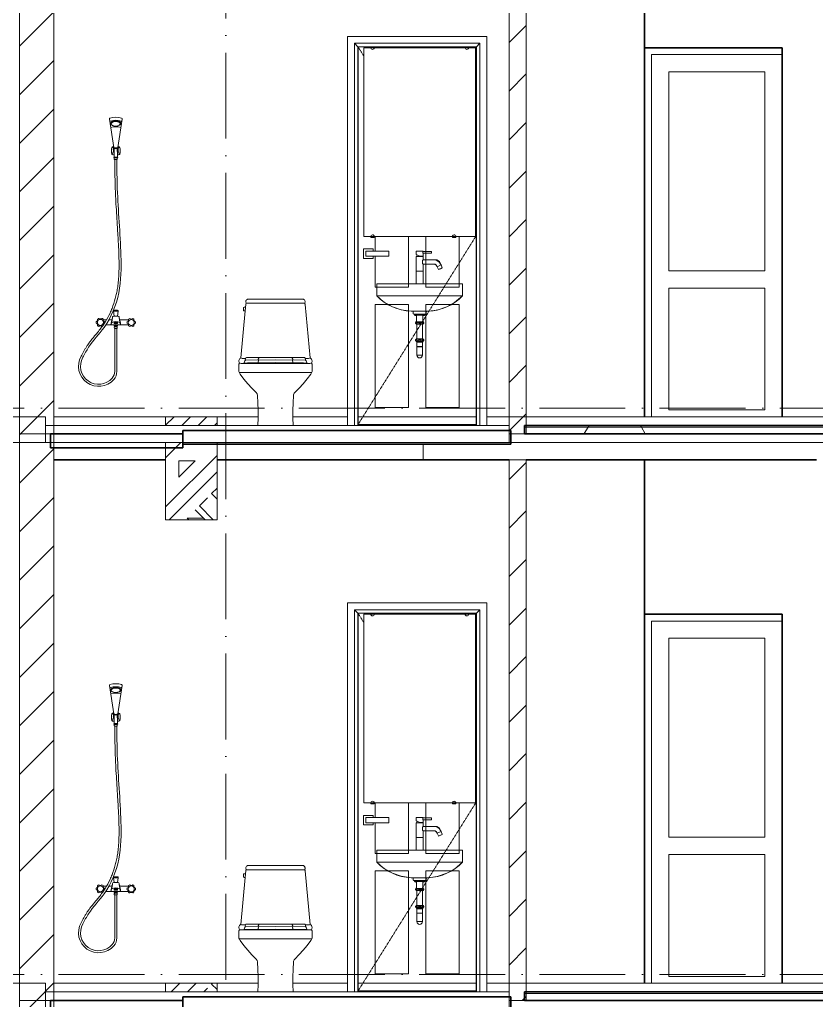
# Model space of a CAD drawing. Header units: millimetres. Extents: x -12680 to 112808, y -16580 to 93550.
# Drawn here: x 31201 to 35841, y 51450 to 57164 of the extents above; entities that cross this region are included whole.
import ezdxf

# ---------------------------------------------------------------- set-up
doc = ezdxf.new("R2010")
doc.units = ezdxf.units.MM
doc.linetypes.add('Dash 1_16__2_', pattern=[3.175, 1.5875, -1.5875])
doc.linetypes.add('Grid Line', pattern=[14, 10, -2, 0, -2])
for name, color, linetype, lineweight in [('A-DOOR', 31, 'Continuous', 9), ('A-FLOR-MCUT', 3, 'Continuous', 9), ('CUA', 31, 'Continuous', 9), ('HATCH-TUONG', 152, 'Continuous', 9), ('NET CAT', 3, 'Continuous', 5), ('NET CATConcrete', 3, 'Continuous', 5), ('NET-CAT', 3, 'Continuous', 9), ('NET-THAY', 2, 'Continuous', 15), ('THIET-BI', 44, 'Continuous', 5), ('TRUC', 225, 'Continuous', 5)]:
    doc.layers.add(name, color=color, linetype=linetype, lineweight=lineweight)
pattern_1 = [(45, (41462.07, 40400), (-141.4214, 141.4214), [])]
pattern_2 = [(0, (41462.07, 40400), (1625.6, 406.4), [67.056, -1152.144, 67.056, -1152.144, -6502.4]), (0, (41462.07, 40400), (1625.6, 406.4), [-2438.4, 67.056, -2371.344, 67.056, -1152.144, -2844.8]), (0, (41462.07, 40400), (1625.6, 406.4), [-6096, 67.056, -745.744, 67.056, -1964.944]), (120, (42071.68, 40603.2), (-1164.753, 1204.611), [67.056, -1152.144, 67.056, -7654.544]), (120, (42071.68, 40603.2), (-1164.753, 1204.611), [-1286.256, -1152.144, 67.056, -2371.344, -4064]), (120, (42071.68, 40603.2), (-1164.753, 1204.611), [-4876.8, 67.056, -1152.144, 67.056, -2777.744]), (120, (42071.68, 40603.2), (-1164.753, 1204.611), [-6163.056, -745.744, 67.056, -1964.944]), (240, (42274.88, 41416), (-460.847, -1611.011), [67.056, -1152.144, 67.056, -7654.544]), (240, (42274.88, 41416), (-460.847, -1611.011), [-1286.256, -1152.144, 67.056, -2371.344, -4064]), (240, (42274.88, 41416), (-460.847, -1611.011), [-4876.8, 67.056, -1152.144, 67.056, -2777.744]), (240, (42274.88, 41416), (-460.847, -1611.011), [-6163.056, -745.744, 67.056, -1964.944])]
pattern_3 = [(45, (41557.3, 40400), (-476.246, 476.246), []), (45, (41652.6, 40400), (-476.246, 476.246), []), (45, (41462.1, 40400), (-476.246, 476.246), []), (45, (41938.3, 40400), (-476.246, 476.246), []), (45, (42033.6, 40400), (-476.246, 476.246), []), (0, (41843.1, 40495.25), (0, 952.5), [95.25, -857.25]), (0, (41938.3, 40590.5), (0, 952.5), [95.25, -857.25]), (45, (41843.1, 40495.25), (0, 952.49), [134.684, -1212.34]), (45, (41938.3, 40495.25), (0, 952.49), [134.684, -1212.34]), (0, (41843.1, 40495.25), (0, 952.5), [95.25, -857.25]), (90, (41366.8, 40495.25), (-952.5, 6e-14), [95.25, -857.25]), (90, (41462.1, 40495.25), (-952.5, 6e-14), [190.5, -762]), (45, (41366.8, 40590.5), (0, 952.49), [134.684, -1212.34]), (90, (42224.1, 40781), (-952.5, 6e-14), [95.25, -857.25]), (0, (42128.8, 40781), (0, 952.5), [95.25, -857.25]), (45, (42128.8, 40781), (0, 952.49), [134.684, -1212.34]), (0, (42319.3, 40495.25), (0, 952.5), [95.25, -857.25]), (0, (42319.3, 40971.5), (0, 952.5), [95.25, -857.25]), (90, (42509.8, 41066.75), (-952.5, 6e-14), [95.25, -857.25]), (45, (42319.3, 40971.5), (0, 952.49), [269.367, -1077.66]), (45, (42414.6, 40971.5), (0, 952.49), [134.684, -1212.34]), (45, (42605.1, 41162), (0, 952.49), [134.684, -1212.34]), (0, (42605.1, 41257.25), (0, 952.5), [95.25, -857.25]), (90, (42605.1, 41162), (-952.5, 6e-14), [95.25, -857.25]), (0, (41938.3, 41162), (0, 952.5), [95.25, -857.25]), (0, (42128.8, 41257.25), (0, 952.5), [95.25, -857.25]), (90, (42033.6, 41162), (-952.5, 6e-14), [95.25, -857.25]), (90, (42128.8, 41162), (-952.5, 6e-14), [95.25, -857.25]), (45, (41938.3, 41162), (0, 952.49), [134.684, -1212.34]), (45, (42128.8, 41162), (0, 952.49), [134.684, -1212.34]), (135, (41581.06, 40614.8), (-952.49, 6e-14), [134.684, -1212.34]), (135, (41700.2, 40733.4), (-952.49, 6e-14), [134.684, -1212.34]), (135, (41771.64, 40804.8), (-952.49, 6e-14), [134.684, -1212.34]), (135, (41795.45, 40828.6), (-952.49, 6e-14), [134.684, -1212.34]), (135, (41843.1, 40876.25), (-952.49, 6e-14), [134.684, -1212.34]), (135, (41866.9, 40900.06), (-952.49, 6e-14), [134.684, -1212.34]), (135, (41938.3, 40971.5), (-952.49, 6e-14), [134.684, -1212.34]), (135, (41985.95, 41019.1), (-952.49, 6e-14), [134.684, -1212.34]), (45, (41581.06, 40614.8), (0, 952.49), [95.25, -1251.776]), (45, (41700.2, 40733.4), (0, 952.49), [67.36, -1279.665]), (45, (41866.9, 40900.06), (0, 952.49), [67.36, -1279.665]), (45, (41771.64, 40995.3), (0, 952.49), [67.36, -1279.665]), (45, (41938.3, 40971.5), (0, 952.49), [67.36, -1279.665]), (45, (41843.1, 41066.75), (0, 952.49), [67.36, -1279.665]), (0, (41486.3, 40709.5), (0, 952.5), [190.043, -762.457]), (0, (41700.2, 40923.9), (0, 952.5), [95.25, -857.25])]

# ---------------------------------------------------------------- blocks, each defined once
blk = doc.blocks.new('ALC1807-ASCENT PLAZA-TANG DIEN HINH-TANG 5_rvt-9-MẶT CẮT B-B')
at = {"layer": 'HATCH-TUONG'}
h = blk.add_hatch(dxfattribs=at)
h.set_pattern_fill('FP_50', color=50, style=0, pattern_type=2)
h.set_pattern_definition(pattern_1)
h.paths.add_polyline_path([(31200.5, 48150), (31400.5, 48150), (31400.5, 51450), (31200.5, 51450), (31200.5, 48221.4)], flags=0)
at = {"layer": 'NET-CAT', "color": 50}
for p, q in [((31200.5, 51450), (31200.5, 48150)), ((31400.5, 51450), (31200.5, 51450)), ((31400.5, 48150), (31400.5, 51450))]:
    blk.add_line(p, q, dxfattribs=at)
blk = doc.blocks.new('X-SEN - X-SEN-158414-MẶT CẮT B-B')
at = {"layer": 'THIET-BI', "color": 50, "lineweight": 9}
for p, q in [((31749, 23419), (31723.4, 23584)), ((31772, 23419), (31797.6, 23584)), ((31747.4, 23414.9), (31738.9, 23421.9)), ((31738.9, 23378.1), (31747.4, 23397.1)), ((31751.9, 23414.9), (31747.4, 23414.9)), ((31747.4, 23397.1), (31751.9, 23397.1)), ((31749, 23414.9), (31749, 23419)), ((31751, 23363.1), (31751, 23392.9)), ((31751.9, 23397.1), (31751.9, 23414.9)), ((31769, 23414.9), (31773.5, 23414.9)), ((31769, 23397.1), (31769, 23414.9)), ((31770.2, 23397.1), (31769, 23397.1)), ((31773.5, 23397.1), (31769, 23397.1)), ((31770.1, 23392), (31770.1, 23363.1)), ((31772, 23414.9), (31772, 23419)), ((31773.5, 23414.9), (31782, 23421.9)), ((31782, 23378.1), (31773.5, 23397.1)), ((31770.1, 23363.1), (31751, 23363.1)), ((31770.1, 23358.1), (31751, 23358.1)), ((31751.7, 23358.1), (31751.7, 23351.3)), ((31754.6, 23348.3), (31766.4, 23348.3)), ((31766.4, 23358.1), (31754.7, 23358.1)), ((31769.4, 23351.3), (31769.4, 23358.1)), ((31747.2, 22464.7), (31750.9, 22436.7)), ((31774.1, 22464.7), (31747.2, 22464.7)), ((31769.1, 22470.6), (31752.1, 22470.6)), ((31770.3, 22436.7), (31774.1, 22464.7)), ((31706.3, 22414.7), (31686.2, 22414.7)), ((31730.7, 22414.7), (31720.2, 22414.7)), ((31738, 22400), (31741.6, 22431.9)), ((31746.5, 22436.2), (31774.7, 22436.2)), ((31750.6, 22393.4), (31750.6, 22398.9)), ((31750.9, 22436.7), (31770.3, 22436.7)), ((31770.6, 22399.2), (31770.6, 22393.4)), ((31783.2, 22400), (31779.6, 22431.9)), ((31790.5, 22414.7), (31835.2, 22414.7)), ((31686.2, 22385.3), (31687.6, 22385.3)), ((31702.3, 22385.3), (31834.9, 22385.3)), ((31750.4, 22379.7), (31750.4, 22385.3)), ((31770.4, 22379.7), (31750.4, 22379.7)), ((31751.3, 22378.3), (31751.3, 22379.7)), ((31769.3, 22378.3), (31751.3, 22378.3)), ((31751.7, 22371), (31751.7, 22367.3)), ((31752.9, 22373.5), (31752.9, 22378.3)), ((31754.5, 22114.3), (31754.5, 22364.3)), ((31766.3, 22374), (31754.7, 22374)), ((31754.7, 22364.3), (31766.3, 22364.3)), ((31766.5, 22114.3), (31766.5, 22364.3)), ((31768.1, 22373.5), (31768.1, 22378.3)), ((31769.3, 22379.7), (31769.3, 22378.3)), ((31769.3, 22367.3), (31769.3, 22371)), ((31770.4, 22385.3), (31770.4, 22379.7))]:
    blk.add_line(p, q, dxfattribs=at)
for centre in [(31670.6, 22400), (31850.6, 22399.2)]:
    blk.add_circle(centre, 17.5, dxfattribs=at)
for centre, radius, start, end in [((31728.3, 23584.8), 5, 108.7976, 188.8168), ((31730.9, 23568), 5, 107.228, 188.8168), ((31760.5, 23490.3), 104.8, 71.2024, 108.7976), ((31760.5, 23472.7), 104.8, 72.772, 107.228), ((31790, 23568), 5, 351.1832, 72.772), ((31792.6, 23584.8), 5, 351.1832, 71.2024), ((31760.5, 23435.3), 104.8, 73.5834, 106.4166), ((31814.3, 23400), 79.5, 166.0233, 193.9767), ((31742, 23418), 5, 90, 166.0233), ((31742, 23382), 5, 193.9767, 270), ((31760.5, 23312.1), 112.4, 96.2592, 99.4635), ((31760.5, 23462.1), 87, 257.7383, 263.6304), ((31772.8, 23406), 26.9, 160.7055, 199.2945), ((31760.5, 23440.7), 24.6, 242.0733, 297.9267), ((31800.4, 23383.8), 50.3, 164.5928, 189.39), ((31760.5, 23436.6), 24.6, 249.6997, 290.3003), ((31720.5, 23383.8), 50.3, 350.61, 15.4072), ((31760.5, 23462.1), 87, 276.3696, 282.2617), ((31760.5, 23312.1), 112.4, 80.5365, 83.7408), ((31748.1, 23406), 26.9, 340.7055, 19.2945), ((31778.9, 23418), 5, 13.9767, 90), ((31778.9, 23382), 5, 270, 346.0233), ((31706.6, 23400), 79.5, 346.0233, 13.9767), ((31753.4, 23360.6), 3.83, 148.0246, 211.9754), ((31751, 23362.1), 1, 90, 148.0246), ((31751, 23359.1), 1, 211.9754, 270), ((31748.1, 23360.6), 3.83, 319.2845, 40.7155), ((31754.7, 23351.3), 3, 180, 270), ((31758.1, 23360.6), 3.83, 139.2845, 220.7155), ((31763.1, 23360.6), 3.83, 319.2845, 40.7155), ((31766.4, 23351.3), 3, 270, 0), ((31773, 23360.6), 3.83, 139.2845, 220.7155), ((31770.1, 23362.1), 1, 31.9754, 90), ((31770.1, 23359.1), 1, 270, 328.0246), ((31767.7, 23360.6), 3.83, 328.0246, 31.9754), ((31752.1, 22465.6), 5, 90, 189.6096), ((31769.1, 22465.6), 5, 350.3904, 90), ((31670.6, 22400), 25, 171.5328, 188.4672), ((31640.9, 22417.1), 14.3, 290.1929, 9.8071), ((31670.6, 22400), 25, 111.5328, 128.4672), ((31670.6, 22434.3), 14.3, 230.1929, 309.8071), ((31670.6, 22400), 25, 51.5328, 68.4672), ((31700.3, 22417.1), 14.3, 170.1929, 249.8071), ((31670.6, 22400), 25, 351.5328, 8.4672), ((31730.7, 22424.7), 10, 270, 353.5952), ((31937.9, 22362.2), 206.6, 162.721, 173.5963), ((31759.7, 22384.4), 26.7, 144.2598, 178.1102), ((31760.6, 22350.8), 54.2, 65.3342, 114.6658), ((31746.5, 22431.2), 5, 90, 172.7671), ((31774.7, 22431.2), 5, 7.2329, 90), ((31790.5, 22424.7), 10, 186.4048, 270), ((31583.3, 22362.2), 206.6, 6.4037, 17.279), ((31761.5, 22383.7), 27.1, 3.302, 36.8899), ((31850.6, 22399.2), 25, 171.5328, 188.4672), ((31820.9, 22416.3), 14.3, 290.1929, 9.8071), ((31850.6, 22399.2), 25, 111.5328, 128.4672), ((31850.6, 22433.4), 14.3, 230.1929, 309.8071), ((31850.6, 22399.2), 25, 51.5328, 68.4672), ((31880.3, 22416.3), 14.3, 170.1929, 249.8071), ((31850.6, 22399.2), 25, 351.5328, 8.4672), ((31640.9, 22382.9), 14.3, 350.1929, 69.8071), ((31670.6, 22400), 25, 231.5328, 248.4672), ((31670.6, 22365.7), 14.3, 50.1929, 129.8071), ((31670.6, 22400), 25, 291.5328, 308.4672), ((31700.3, 22382.9), 14.3, 110.1929, 189.8071), ((31754.7, 22371), 3, 90, 180), ((31754.7, 22367.3), 3, 180, 270), ((31766.3, 22371), 3, 0, 90), ((31766.3, 22367.3), 3, 270, 0), ((31820.9, 22382), 14.3, 350.1929, 69.8071), ((31850.6, 22399.2), 25, 231.5328, 248.4672), ((31850.6, 22364.9), 14.3, 50.1929, 129.8071), ((31850.6, 22399.2), 25, 291.5328, 308.4672), ((31880.3, 22382), 14.3, 110.1929, 189.8071), ((31660.5, 22144.3), 117.1, 150.1577, 318.9711), ((31660.5, 22144.3), 105.1, 150.1577, 318.9711), ((31695.5, 22114.3), 59, 318.6054, 359.9879), ((31695.5, 22114.3), 71, 318.6668, 359.9899)]:
    blk.add_arc(centre, radius, start, end, dxfattribs=at)
for centre, major_axis, ratio in [((31760.5, 23558.8), (30.2, 0), 0.492288), ((31760.2, 23556.9), (26.8, 0.5), 0.480422), ((31760.6, 22393.4), (10, 0), 0.102577)]:
    blk.add_ellipse(centre, major_axis=major_axis, ratio=ratio, dxfattribs=at)
blk.add_ellipse((31760.6, 22399.2), major_axis=(10, 0), ratio=0.102577, start_param=0, end_param=3.141593, dxfattribs=at)
for points, knots in [([(31754.6, 23348.3), (31754.8, 23329.3), (31754.9, 23310.2), (31755.3, 23272.2), (31755.6, 23253.2), (31756.3, 23220.2), (31756.6, 23206.2), (31757.5, 23180.7), (31757.9, 23169.3), (31758.8, 23146.4), (31759.4, 23135), (31761.1, 23100.7), (31762.4, 23077.9), (31766.6, 23009.6), (31769.8, 22964.1), (31773.5, 22902), (31774.5, 22885.3), (31776.1, 22854.4), (31776.8, 22840.1), (31777.9, 22813.5), (31778.3, 22801.1), (31779.1, 22776.4), (31779.4, 22764.1), (31779.8, 22727.1), (31779.6, 22702.5), (31777.7, 22663.2), (31776.6, 22648.5), (31773.8, 22622), (31772.3, 22610.3), (31768.9, 22588.7), (31767.1, 22578.7), (31762.9, 22559), (31760.5, 22549.2), (31752.6, 22519.8), (31746.2, 22500.6), (31735.1, 22472.5), (31731.2, 22463.4), (31718.6, 22436.4), (31709.2, 22418.9), (31693.7, 22394), (31688.3, 22386), (31676.8, 22369.9), (31670.6, 22361.8), (31657.7, 22345.7), (31651.1, 22337.8), (31634.8, 22318.1), (31624.9, 22306.3), (31611.9, 22289.6), (31608.5, 22285), (31602.4, 22276.7), (31599.7, 22272.9), (31595.4, 22266.7), (31593.8, 22264.3), (31589, 22256.9), (31586, 22251.9), (31580, 22241.9), (31577.2, 22236.8), (31568.9, 22221.9), (31563.8, 22212), (31558.6, 22202.2)], [10.763393, 10.763393, 10.763393, 10.763393, 67.877121, 67.877121, 124.65304, 124.65304, 166.69513, 166.69513, 200.930722, 200.930722, 235.166314, 235.166314, 303.637498, 303.637498, 440.579865, 440.579865, 490.560181, 490.560181, 533.538778, 533.538778, 570.662893, 570.662893, 607.787008, 607.787008, 682.035238, 682.035238, 727.0732, 727.0732, 763.128626, 763.128626, 793.90814, 793.90814, 824.687653, 824.687653, 886.24668, 886.24668, 916.453467, 916.453467, 976.867041, 976.867041, 1006.423841, 1006.423841, 1037.610174, 1037.610174, 1068.796507, 1068.796507, 1114.385518, 1114.385518, 1131.259849, 1131.259849, 1144.761911, 1144.761911, 1153.292739, 1153.292739, 1170.354396, 1170.354396, 1187.416052, 1187.416052, 1220.589637, 1220.589637, 1220.589637, 1220.589637]), ([(31766.6, 23348.4), (31767, 23292), (31768.7, 23105.6), (31793.8, 22847.9), (31791.8, 22570.1), (31715.7, 22383.2), (31612.7, 22279.9), (31579.7, 22216.5), (31569.3, 22196.6)], [10.839785, 10.839785, 10.839785, 10.839785, 179.867982, 569.802437, 788.393473, 1006.975964, 1153.38591, 1220.589637, 1220.589637, 1220.589637, 1220.589637])]:
    blk.add_open_spline(points, degree=3, knots=knots, dxfattribs=at)
blk = doc.blocks.new('X-XI - X-XI-181739-MẶT CẮT B-B')
at = {"layer": 'THIET-BI', "color": 50, "lineweight": 9}
for p, q in [((32518.6, 22524.9), (32518, 22521.7)), ((32518.6, 22524.9), (32518, 22521.7)), ((32518, 22521.7), (32518, 22518.2)), ((32518, 22521.7), (32518, 22518.2)), ((32518, 22518.2), (32519, 22514.3)), ((32518, 22518.2), (32519, 22514.3)), ((32520.2, 22528.4), (32518.6, 22524.9)), ((32520.2, 22528.4), (32518.6, 22524.9)), ((32519, 22514.3), (32520.5, 22511.5)), ((32519, 22514.3), (32520.5, 22511.5)), ((32522.4, 22531.3), (32520.2, 22528.4)), ((32522.4, 22531.3), (32520.2, 22528.4)), ((32525, 22533.5), (32522.4, 22531.3)), ((32525, 22533.5), (32522.4, 22531.3)), ((32527.7, 22535), (32525, 22533.5)), ((32527.7, 22535), (32525, 22533.5)), ((32853.4, 22535), (32527.7, 22535)), ((32853.4, 22535), (32527.7, 22535)), ((32856.6, 22533.1), (32853.4, 22535)), ((32856.6, 22533.1), (32853.4, 22535)), ((32859.2, 22530.8), (32856.6, 22533.1)), ((32859.2, 22530.8), (32856.6, 22533.1)), ((32861.2, 22527.9), (32859.2, 22530.8)), ((32861.2, 22527.9), (32859.2, 22530.8)), ((32860.6, 22511.5), (32862, 22514.3)), ((32860.6, 22511.5), (32862, 22514.3)), ((32862.4, 22524.9), (32861.2, 22527.9)), ((32862.4, 22524.9), (32861.2, 22527.9)), ((32862, 22514.3), (32862.8, 22517.1)), ((32862, 22514.3), (32862.8, 22517.1)), ((32863.1, 22521.3), (32862.4, 22524.9)), ((32863.1, 22521.3), (32862.4, 22524.9)), ((32862.8, 22517.1), (32863.1, 22521.3)), ((32862.8, 22517.1), (32863.1, 22521.3)), ((32514.4, 22466.8), (32488.7, 22192.8)), ((32514.4, 22466.8), (32488.7, 22192.8)), ((32504.4, 22485.2), (32504.4, 22469.8)), ((32504.4, 22485.2), (32504.4, 22469.8)), ((32516.4, 22488.2), (32507.4, 22488.2)), ((32516.4, 22488.2), (32507.4, 22488.2)), ((32507.4, 22466.8), (32514.4, 22466.8)), ((32507.4, 22466.8), (32514.4, 22466.8)), ((32518, 22505.1), (32514.4, 22466.8)), ((32514.4, 22466.8), (32516.4, 22488.2)), ((32518, 22505.1), (32516.4, 22488.2)), ((32518.8, 22508.5), (32518, 22505.1)), ((32518.8, 22508.5), (32518, 22505.1)), ((32520.5, 22511.5), (32518.8, 22508.5)), ((32520.5, 22511.5), (32518.8, 22508.5)), ((32520.5, 22511.5), (32690.5, 22511.5)), ((32690.5, 22511.5), (32860.6, 22511.5)), ((32861.5, 22510), (32860.6, 22511.5)), ((32861.5, 22510), (32860.6, 22511.5)), ((32862.3, 22508.5), (32861.5, 22510)), ((32862.3, 22508.5), (32861.5, 22510)), ((32862.8, 22506.8), (32862.3, 22508.5)), ((32862.8, 22506.8), (32862.3, 22508.5)), ((32863.1, 22505.1), (32862.8, 22506.8)), ((32863.1, 22505.1), (32862.8, 22506.8)), ((32892.3, 22192.8), (32863.1, 22505.1)), ((32892.3, 22192.8), (32863.1, 22505.1)), ((32477.8, 22178.2), (32477.6, 22175.4)), ((32477.8, 22178.2), (32477.6, 22175.4)), ((32477.6, 22175.4), (32477.8, 22171.9)), ((32477.6, 22175.4), (32477.8, 22171.9)), ((32479.1, 22182.6), (32477.8, 22178.2)), ((32479.1, 22182.6), (32477.8, 22178.2)), ((32477.8, 22171.9), (32478.5, 22168.6)), ((32477.8, 22171.9), (32478.5, 22168.6)), ((32480.9, 22185.9), (32479.1, 22182.6)), ((32480.9, 22185.9), (32479.1, 22182.6)), ((32483.1, 22188.6), (32480.9, 22185.9)), ((32483.1, 22188.6), (32480.9, 22185.9)), ((32486.1, 22191.2), (32483.1, 22188.6)), ((32486.1, 22191.2), (32483.1, 22188.6)), ((32488.7, 22192.8), (32486.1, 22191.2)), ((32488.7, 22192.8), (32486.1, 22191.2)), ((32516.8, 22190.1), (32497.2, 22190.1)), ((32690.5, 22181.4), (32517.3, 22179.2)), ((32690.5, 22194.9), (32521.8, 22194.9)), ((32588.8, 22167), (32591.4, 22180)), ((32590.1, 22185.1), (32594.6, 22194.6)), ((32591.4, 22180), (32590.1, 22185.1)), ((32859.2, 22194.9), (32690.5, 22194.9)), ((32863.7, 22179.2), (32690.5, 22181.4)), ((32791, 22185.1), (32786.4, 22194.6)), ((32789.6, 22180), (32791, 22185.1)), ((32792.3, 22167), (32789.6, 22180)), ((32864.3, 22190.1), (32883.8, 22190.1)), ((32895.9, 22190.5), (32892.3, 22192.8)), ((32895.9, 22190.5), (32892.3, 22192.8)), ((32898.4, 22188.2), (32895.9, 22190.5)), ((32898.4, 22188.2), (32895.9, 22190.5)), ((32900.4, 22185.5), (32898.4, 22188.2)), ((32900.4, 22185.5), (32898.4, 22188.2)), ((32901.9, 22182.6), (32900.4, 22185.5)), ((32901.9, 22182.6), (32900.4, 22185.5)), ((32903, 22179.1), (32901.9, 22182.6)), ((32903, 22179.1), (32901.9, 22182.6)), ((32902.5, 22168.6), (32903.3, 22172.1)), ((32902.5, 22168.6), (32903.3, 22172.1)), ((32903.5, 22175.5), (32903, 22179.1)), ((32903.5, 22175.5), (32903, 22179.1)), ((32903.3, 22172.1), (32903.5, 22175.5)), ((32903.3, 22172.1), (32903.5, 22175.5)), ((32476.9, 22155.9), (32476.6, 22113)), ((32476.9, 22155.9), (32476.6, 22113)), ((32476.6, 22113), (32480.6, 22105.8)), ((32476.6, 22113), (32480.6, 22105.8)), ((32480.7, 22161.8), (32476.9, 22155.9)), ((32480.7, 22161.8), (32476.9, 22155.9)), ((32478.5, 22168.6), (32480.7, 22161.8)), ((32478.5, 22168.6), (32480.7, 22161.8)), ((32690.5, 22161.2), (32490.4, 22161.2)), ((32512, 22163.3), (32526.9, 22163.5)), ((32526.9, 22163.5), (32547.1, 22163.8)), ((32527.6, 22161.2), (32526.9, 22163.3)), ((32690.5, 22165.3), (32546.8, 22163.8)), ((32547.3, 22163.8), (32547.3, 22161.2)), ((32591.7, 22164.6), (32588.8, 22167)), ((32834.3, 22163.8), (32690.5, 22165.3)), ((32890.6, 22161.2), (32690.5, 22161.2)), ((32789.4, 22164.6), (32792.3, 22167)), ((32833.7, 22163.8), (32833.7, 22161.2)), ((32854.2, 22163.5), (32834, 22163.8)), ((32853.5, 22161.2), (32854.2, 22163.3)), ((32869.1, 22163.3), (32854.2, 22163.5)), ((32896, 22098.9), (32904.4, 22113)), ((32896, 22098.9), (32904.4, 22113)), ((32900.3, 22161.8), (32902.5, 22168.6)), ((32900.3, 22161.8), (32902.5, 22168.6)), ((32904.1, 22155.9), (32900.3, 22161.8)), ((32904.1, 22155.9), (32900.3, 22161.8)), ((32904.4, 22113), (32904.1, 22155.9)), ((32904.4, 22113), (32904.1, 22155.9)), ((32480.6, 22105.8), (32485, 22098.9)), ((32480.6, 22105.8), (32485, 22098.9)), ((32485, 22098.9), (32506.4, 22070)), ((32485, 22098.9), (32506.4, 22070)), ((32690.5, 22108.4), (32487.2, 22108.4)), ((32506.4, 22070), (32528.8, 22042.5)), ((32506.4, 22070), (32528.8, 22042.5)), ((32893.8, 22108.4), (32690.5, 22108.4)), ((32852.2, 22042.5), (32875.1, 22070.5)), ((32852.2, 22042.5), (32875.1, 22070.5)), ((32875.1, 22070.5), (32896, 22098.9)), ((32875.1, 22070.5), (32896, 22098.9)), ((32528.8, 22042.5), (32552.8, 22015.8)), ((32528.8, 22042.5), (32552.8, 22015.8)), ((32552.8, 22015.8), (32577.9, 21990.6)), ((32552.8, 22015.8), (32577.9, 21990.6)), ((32803.2, 21990.6), (32829, 22016.6)), ((32803.2, 21990.6), (32829, 22016.6)), ((32829, 22016.6), (32852.2, 22042.5)), ((32829, 22016.6), (32852.2, 22042.5)), ((32577.9, 21990.6), (32583.4, 21982.9)), ((32577.9, 21990.6), (32583.4, 21982.9)), ((32583.4, 21982.9), (32585.8, 21973.7)), ((32583.4, 21982.9), (32585.8, 21973.7)), ((32585.8, 21973.7), (32588.1, 21930.4)), ((32585.8, 21973.7), (32588.1, 21930.4)), ((32793, 21930.6), (32795.3, 21973.7)), ((32793, 21930.6), (32795.3, 21973.7)), ((32795.3, 21973.7), (32796, 21978.3)), ((32795.3, 21973.7), (32796, 21978.3)), ((32796, 21978.3), (32797.6, 21982.9)), ((32796, 21978.3), (32797.6, 21982.9)), ((32797.6, 21982.9), (32799.9, 21986.9)), ((32797.6, 21982.9), (32799.9, 21986.9)), ((32799.9, 21986.9), (32803.2, 21990.6)), ((32799.9, 21986.9), (32803.2, 21990.6)), ((32588.1, 21930.4), (32589.3, 21886.9)), ((32588.1, 21930.4), (32589.3, 21886.9)), ((32589.3, 21886.9), (32589.3, 21843.4)), ((32589.3, 21886.9), (32589.3, 21843.4)), ((32791.8, 21886.9), (32793, 21930.6)), ((32791.8, 21886.9), (32793, 21930.6)), ((32791.8, 21843.3), (32791.8, 21886.9)), ((32791.8, 21843.3), (32791.8, 21886.9)), ((32589.3, 21843.4), (32588.1, 21800)), ((32589.3, 21843.4), (32588.1, 21800)), ((32792.9, 21800), (32791.8, 21843.3)), ((32792.9, 21800), (32791.8, 21843.3)), ((32588.1, 21800), (32792.9, 21800)), ((32588.1, 21800), (32792.9, 21800)), ((32588.1, 21800), (32792.9, 21800))]:
    blk.add_line(p, q, dxfattribs=at)
for centre, radius, start, end in [((32507.4, 22485.2), 3.03, 90, 180), ((32507.4, 22485.2), 3.03, 90, 180), ((32507.4, 22469.8), 3.03, 180, 270), ((32507.4, 22469.8), 3.03, 180, 270), ((32497.2, 22207.7), 17.6, 239.7345, 270), ((32525.8, 22166.1), 17, 144.245, 177.8761), ((32519.6, 22170.6), 9.33, 107.3847, 144.245), ((32518.3, 22182.7), 3.51, 162.3805, 244.9136), ((32387.9, 22224.1), 133.3, 342.3805, 345.7034), ((32521.8, 22190), 4.93, 90, 165.7034), ((32859.2, 22190), 4.93, 14.2966, 90), ((32993.2, 22224.1), 133.3, 194.2966, 197.6195), ((32862.8, 22182.7), 3.51, 295.0864, 17.6195), ((32861.5, 22170.6), 9.33, 35.755, 72.6153), ((32855.3, 22166.1), 17, 2.1239, 35.755), ((32883.8, 22207.7), 17.6, 270, 300.2193), ((32490.4, 22187.8), 26.6, 247.7136, 270), ((32512.1, 22166.6), 3.33, 177.8761, 267.5906), ((32868.9, 22166.6), 3.33, 272.4094, 2.1239), ((32890.6, 22187.8), 26.6, 270, 292.2864), ((32487.2, 22095.7), 12.7, 90, 123.1622), ((32893.8, 22095.7), 12.7, 56.7458, 90)]:
    blk.add_arc(centre, radius, start, end, dxfattribs=at)
blk = doc.blocks.new('X-LA - X-LA-181786-MẶT CẮT B-B')
at = {"layer": 'THIET-BI', "color": 50, "lineweight": 9}
for p, q in [((33205.5, 24000), (33205.5, 22900)), ((33855.5, 24000), (33205.5, 24000)), ((33205.5, 24000), (33245.5, 24000)), ((33205.5, 22900), (33205.5, 24000)), ((33245.5, 24005), (33265.5, 24005)), ((33245.5, 24000), (33245.5, 24005)), ((33245.5, 24000), (33246, 23996.9)), ((33264.7, 23996.1), (33265.5, 24000)), ((33265.5, 24005), (33265.5, 24000)), ((33265.5, 24000), (33795.5, 24000)), ((33795.5, 24005), (33815.5, 24005)), ((33795.5, 24000), (33795.5, 24005)), ((33795.5, 24000), (33796.1, 23996.6)), ((33814.9, 23996.5), (33815.5, 24000)), ((33815.5, 24005), (33815.5, 24000)), ((33815.5, 24000), (33855.5, 24000)), ((33855.5, 22900), (33855.5, 24000)), ((33855.5, 24000), (33855.5, 22900)), ((33246, 23996.9), (33247.8, 23993.6)), ((33247.8, 23993.6), (33250.8, 23991.2)), ((33250.8, 23991.2), (33255.5, 23990)), ((33255.5, 23990), (33259.6, 23990.9)), ((33259.6, 23990.9), (33262.5, 23992.9)), ((33262.5, 23992.9), (33264.7, 23996.1)), ((33796.1, 23996.6), (33798.1, 23993.3)), ((33798.1, 23993.3), (33800.9, 23991.1)), ((33800.9, 23991.1), (33805.5, 23990)), ((33805.5, 23990), (33809.6, 23990.9)), ((33809.6, 23990.9), (33812.9, 23993.2)), ((33812.9, 23993.2), (33814.9, 23996.5)), ((33205.5, 22900), (33855.5, 22900)), ((33245.5, 22900), (33205.5, 22900)), ((33246, 22903.1), (33245.5, 22900)), ((33245.5, 22900), (33245.5, 22895)), ((33245.5, 22895), (33265.5, 22895)), ((33247.8, 22906.4), (33246, 22903.1)), ((33250.8, 22908.8), (33247.8, 22906.4)), ((33255.5, 22910), (33250.8, 22908.8)), ((33259.6, 22909.1), (33255.5, 22910)), ((33262.5, 22907.1), (33259.6, 22909.1)), ((33264.7, 22903.9), (33262.5, 22907.1)), ((33265.5, 22900), (33264.7, 22903.9)), ((33265.5, 22895), (33265.5, 22900)), ((33720.5, 22900), (33265.5, 22900)), ((33721.1, 22903.4), (33720.5, 22900)), ((33720.5, 22900), (33720.5, 22895)), ((33720.5, 22895), (33740.5, 22895)), ((33723.1, 22906.7), (33721.1, 22903.4)), ((33725.9, 22908.9), (33723.1, 22906.7)), ((33730.5, 22910), (33725.9, 22908.9)), ((33734.6, 22909.1), (33730.5, 22910)), ((33737.9, 22906.8), (33734.6, 22909.1)), ((33739.9, 22903.5), (33737.9, 22906.8)), ((33740.5, 22900), (33739.9, 22903.5)), ((33740.5, 22895), (33740.5, 22900)), ((33855.5, 22900), (33740.5, 22900)), ((33509.5, 22814.3), (33510.5, 22815.3)), ((33509.5, 22814.3), (33509.5, 22796.3)), ((33509.5, 22796.3), (33509.5, 22814.3)), ((33510.5, 22815.3), (33550.5, 22815.3)), ((33510.5, 22815.3), (33550.5, 22815.3)), ((33550.5, 22815.3), (33551.5, 22814.3)), ((33551.5, 22812.8), (33551.5, 22814.3)), ((33551.5, 22814.3), (33551.5, 22812.8)), ((33598.5, 22812.8), (33551.5, 22812.8)), ((33551.5, 22812.8), (33598.5, 22812.8)), ((33551.5, 22802.8), (33598.5, 22802.8)), ((33551.5, 22786.3), (33551.5, 22802.8)), ((33551.5, 22802.8), (33551.5, 22786.3)), ((33598.5, 22802.8), (33551.5, 22802.8)), ((33598.5, 22812.8), (33599.5, 22811.8)), ((33599.5, 22803.8), (33598.5, 22802.8)), ((33599.5, 22811.8), (33599.5, 22803.8)), ((33599.5, 22811.8), (33599.5, 22803.8)), ((33509.5, 22796.3), (33531, 22786.3)), ((33515.1, 22793.7), (33509.5, 22796.3)), ((33509.5, 22783.8), (33509.5, 22625)), ((33509.5, 22625), (33509.5, 22783.8)), ((33530.5, 22784.3), (33510, 22784.3)), ((33510, 22784.3), (33511.9, 22784.3)), ((33512.4, 22784.8), (33515.1, 22793.7)), ((33551, 22784.3), (33530.5, 22784.3)), ((33531, 22786.3), (33551.5, 22786.3)), ((33548.5, 22786.3), (33548.6, 22784.8)), ((33548.5, 22786.3), (33548.6, 22784.8)), ((33551.5, 22786.3), (33548.5, 22786.3)), ((33549.1, 22784.3), (33551, 22784.3)), ((33551.5, 22783.8), (33551.5, 22763.5)), ((33551.5, 22783.8), (33551.5, 22763.5)), ((33551.5, 22763.5), (33614, 22763.5)), ((33551.5, 22763.5), (33614, 22763.5)), ((33614, 22763.5), (33630.5, 22763.5)), ((33630.5, 22763.5), (33645.5, 22753.9)), ((33645.5, 22753.9), (33654.6, 22734.4)), ((33551.5, 22698.6), (33509.5, 22698.6)), ((33551.5, 22738.5), (33551.5, 22625)), ((33614, 22738.5), (33551.5, 22738.5)), ((33551.5, 22738.5), (33551.5, 22625)), ((33614, 22738.5), (33551.5, 22738.5)), ((33620.8, 22738.5), (33614, 22738.5)), ((33626.9, 22734.6), (33620.8, 22738.5)), ((33631.9, 22723.9), (33626.9, 22734.6)), ((33629.8, 22728.4), (33631.9, 22723.9)), ((33654.6, 22734.4), (33631.9, 22723.9)), ((33631.9, 22723.9), (33639.3, 22708)), ((33639.3, 22708), (33631.9, 22723.9)), ((33640.7, 22707.5), (33639.3, 22708)), ((33661.5, 22717.2), (33640.7, 22707.5)), ((33640.7, 22707.5), (33651.1, 22712.4)), ((33651.1, 22712.4), (33661.5, 22717.2)), ((33652.5, 22739), (33654.6, 22734.4)), ((33653.2, 22733.8), (33654.6, 22734.4)), ((33654.6, 22734.4), (33662, 22718.6)), ((33654.6, 22734.4), (33662, 22718.6)), ((33662, 22718.6), (33661.5, 22717.2)), ((33280.5, 22625), (33280.5, 22555)), ((33780.5, 22625), (33280.5, 22625)), ((33280.5, 22625), (33509.5, 22625)), ((33280.5, 22555), (33280.5, 22625)), ((33551.5, 22625), (33780.5, 22625)), ((33780.5, 22555), (33780.5, 22625)), ((33780.5, 22625), (33780.5, 22555)), ((33280.5, 22555), (33780.5, 22555)), ((33320.1, 22520.4), (33280.5, 22555)), ((33371.5, 22490.4), (33320.1, 22520.4)), ((33733.8, 22515.3), (33689.3, 22490.3)), ((33780.5, 22555), (33733.8, 22515.3)), ((33422.7, 22472.8), (33371.5, 22490.4)), ((33480.5, 22464.7), (33422.7, 22472.8)), ((33480.5, 22464.7), (33580.5, 22464.7)), ((33491.9, 22464.7), (33480.5, 22464.7)), ((33491.9, 22464.7), (33492.6, 22453.3)), ((33492.6, 22453.3), (33491.9, 22464.7)), ((33569.2, 22464.7), (33568.4, 22453.3)), ((33569.2, 22464.7), (33568.4, 22453.3)), ((33580.5, 22464.7), (33569.2, 22464.7)), ((33631.9, 22471.3), (33580.5, 22464.7)), ((33689.3, 22490.3), (33631.9, 22471.3)), ((33492.8, 22450.1), (33492.6, 22453.3)), ((33495.5, 22447.7), (33492.8, 22450.1)), ((33498.6, 22447.7), (33495.5, 22447.7)), ((33498.6, 22447.7), (33562.4, 22447.7)), ((33506, 22447.7), (33498.6, 22447.7)), ((33506, 22447.7), (33500.5, 22445.7)), ((33500.5, 22445.7), (33506, 22447.7)), ((33560.5, 22445.7), (33500.5, 22445.7)), ((33500.5, 22445.7), (33500.5, 22442.7)), ((33500.5, 22442.7), (33500.5, 22445.7)), ((33500.5, 22442.7), (33560.5, 22442.7)), ((33502.5, 22442.7), (33500.5, 22442.7)), ((33502.5, 22442.7), (33558.5, 22442.7)), ((33502.5, 22441.7), (33502.5, 22442.7)), ((33502.5, 22441.7), (33502.5, 22442.7)), ((33503.5, 22440.7), (33507.8, 22440.7)), ((33507.8, 22440.7), (33503.5, 22440.7)), ((33555, 22447.7), (33506, 22447.7)), ((33506.8, 22397.8), (33508.4, 22399.5)), ((33510, 22440.7), (33507.8, 22440.7)), ((33508.4, 22402.7), (33508.4, 22399.5)), ((33530.5, 22402.7), (33508.4, 22402.7)), ((33508.4, 22402.7), (33509.5, 22402.7)), ((33508.4, 22399.5), (33508.4, 22402.7)), ((33508.4, 22399.5), (33552.6, 22399.5)), ((33511.8, 22406.4), (33509.5, 22404.2)), ((33509.5, 22404.2), (33511.8, 22406.4)), ((33509.5, 22404.2), (33509.5, 22402.7)), ((33509.5, 22402.7), (33509.5, 22404.2)), ((33511.8, 22438.9), (33510, 22440.7)), ((33511.8, 22436.7), (33511.8, 22438.9)), ((33511.8, 22436.7), (33511.8, 22406.4)), ((33511.8, 22406.4), (33511.8, 22436.7)), ((33552.6, 22402.7), (33530.5, 22402.7)), ((33551.1, 22440.7), (33549.3, 22438.9)), ((33549.3, 22438.9), (33549.3, 22436.7)), ((33549.3, 22432.7), (33549.3, 22436.7)), ((33549.3, 22436.7), (33549.3, 22406.4)), ((33549.3, 22406.4), (33549.3, 22432.7)), ((33551.5, 22404.2), (33549.3, 22406.4)), ((33549.3, 22406.4), (33551.5, 22404.2)), ((33553.3, 22440.7), (33551.1, 22440.7)), ((33551.5, 22402.7), (33551.5, 22404.2)), ((33551.5, 22404.2), (33551.5, 22402.7)), ((33551.5, 22402.7), (33552.6, 22402.7)), ((33552.6, 22399.5), (33552.6, 22402.7)), ((33552.6, 22402.7), (33552.6, 22399.5)), ((33552.6, 22399.5), (33554.3, 22397.8)), ((33557.5, 22440.7), (33553.3, 22440.7)), ((33557.5, 22440.7), (33553.3, 22440.7)), ((33560.5, 22445.7), (33555, 22447.7)), ((33555, 22447.7), (33560.5, 22445.7)), ((33562.4, 22447.7), (33555, 22447.7)), ((33558.5, 22441.7), (33557.5, 22440.7)), ((33558.5, 22442.7), (33558.5, 22441.7)), ((33558.5, 22442.7), (33558.5, 22441.7)), ((33560.5, 22442.7), (33558.5, 22442.7)), ((33560.5, 22442.7), (33560.5, 22445.7)), ((33560.5, 22445.7), (33560.5, 22442.7)), ((33565.6, 22447.7), (33562.4, 22447.7)), ((33568.2, 22450.1), (33565.6, 22447.7)), ((33568.4, 22453.3), (33568.2, 22450.1)), ((33506.6, 22395.2), (33506.8, 22397.8)), ((33507.9, 22393.2), (33506.6, 22395.2)), ((33509, 22391.8), (33507.9, 22393.2)), ((33510.4, 22390.6), (33509, 22391.8)), ((33512, 22389.7), (33510.4, 22390.6)), ((33530.5, 22389.7), (33512, 22389.7)), ((33514.6, 22389.7), (33512, 22389.7)), ((33514.6, 22303.2), (33514.6, 22389.7)), ((33514.6, 22303.2), (33514.6, 22389.7)), ((33549, 22389.7), (33530.5, 22389.7)), ((33546.4, 22303.2), (33546.4, 22389.7)), ((33546.4, 22389.7), (33546.4, 22303.2)), ((33549, 22389.7), (33546.4, 22389.7)), ((33550.6, 22390.6), (33549, 22389.7)), ((33552, 22391.8), (33550.6, 22390.6)), ((33553.2, 22393.2), (33552, 22391.8)), ((33554.5, 22395.2), (33553.2, 22393.2)), ((33554.3, 22397.8), (33554.5, 22395.2)), ((33506.5, 22297.7), (33507.9, 22299.7)), ((33506.8, 22295.1), (33506.5, 22297.7)), ((33508.4, 22293.4), (33506.8, 22295.1)), ((33507.9, 22299.7), (33509, 22301.1)), ((33508.4, 22293.4), (33508.4, 22290.2)), ((33552.6, 22293.4), (33508.4, 22293.4)), ((33508.4, 22290.2), (33508.4, 22293.4)), ((33508.4, 22290.2), (33530.5, 22290.2)), ((33512.5, 22290.2), (33508.4, 22290.2)), ((33512.5, 22290.2), (33508.4, 22290.2)), ((33509, 22301.1), (33510.4, 22302.3)), ((33510.4, 22302.3), (33512, 22303.2)), ((33530.5, 22303.2), (33512, 22303.2)), ((33512, 22303.2), (33514.6, 22303.2)), ((33512.5, 22286.8), (33512.5, 22290.2)), ((33512.5, 22286.8), (33512.5, 22290.2)), ((33548.5, 22286.8), (33512.5, 22286.8)), ((33513, 22286), (33512.5, 22286.8)), ((33513, 22286), (33512.5, 22286.8)), ((33513, 22286), (33513.9, 22284.3)), ((33513.9, 22284.3), (33547.1, 22284.3)), ((33513.9, 22258.8), (33513.9, 22284.3)), ((33513.9, 22258.8), (33513.9, 22284.3)), ((33549, 22303.2), (33530.5, 22303.2)), ((33530.5, 22290.2), (33552.6, 22290.2)), ((33546.4, 22303.2), (33549, 22303.2)), ((33548.5, 22286.8), (33547.1, 22284.3)), ((33547.1, 22284.3), (33548, 22286)), ((33547.1, 22284.3), (33547.1, 22258.8)), ((33547.1, 22284.3), (33547.1, 22258.8)), ((33548.5, 22286.8), (33548, 22286)), ((33548.5, 22290.2), (33548.5, 22286.8)), ((33548.5, 22290.2), (33548.5, 22286.8)), ((33552.6, 22290.2), (33548.5, 22290.2)), ((33549, 22303.2), (33550.6, 22302.3)), ((33550.6, 22302.3), (33552, 22301.1)), ((33552, 22301.1), (33553.1, 22299.7)), ((33554.3, 22295.1), (33552.6, 22293.4)), ((33552.6, 22290.2), (33552.6, 22293.4)), ((33552.6, 22293.4), (33552.6, 22290.2)), ((33553.1, 22299.7), (33554.5, 22297.7)), ((33554.5, 22297.7), (33554.3, 22295.1)), ((33514.6, 22257.1), (33513.9, 22258.8)), ((33514.2, 22258.1), (33514.6, 22257.1)), ((33514.6, 22258.5), (33546.4, 22258.5)), ((33514.6, 22257.1), (33514.6, 22208.8)), ((33514.6, 22208.8), (33514.6, 22257.1)), ((33530.5, 22257.8), (33515.6, 22257.8)), ((33545.4, 22257.8), (33530.5, 22257.8)), ((33547.1, 22258.8), (33546.4, 22257.1)), ((33546.4, 22257.1), (33546.8, 22258.1)), ((33546.4, 22257.1), (33546.4, 22208.8)), ((33546.4, 22257.1), (33546.4, 22208.8)), ((33546.4, 22208.8), (33514.6, 22208.8)), ((33080.5, 21800), (33980.5, 21800)), ((33715.5, 21800), (33349.6, 21800)), ((33349.6, 21800), (33715.5, 21800)), ((33500.1, 21800), (33755.5, 21800)), ((33755.5, 21800), (33561, 21800))]:
    blk.add_line(p, q, dxfattribs=at)
for centre, radius, start, end in [((33491.8, 22756.4), 291.9, 223.6204, 267.7809), ((33569.2, 22756.4), 291.9, 272.2191, 316.3796), ((33530.5, 22208.8), 15.9, 180, 0)]:
    blk.add_arc(centre, radius, start, end, dxfattribs=at)
for centre, major_axis, ratio in [((33511.8, 22396.4), (4.41, 0), 0.713058), ((33549.2, 22396.4), (4.41, 0), 0.713058), ((33511.8, 22296.5), (4.41, 0), 0.713058), ((33530.5, 22296.5), (7.99, 0), 0.393273), ((33549.2, 22296.5), (4.41, 0), 0.713058)]:
    blk.add_ellipse(centre, major_axis=major_axis, ratio=ratio, dxfattribs=at)
for points in [[(33509.5, 22814.3), (33509.5, 22814.8), (33510, 22815.3), (33510.5, 22815.3)], [(33550.5, 22815.3), (33551.1, 22815.3), (33551.5, 22814.8), (33551.5, 22814.3)], [(33598.5, 22812.8), (33599.1, 22812.8), (33599.5, 22812.3), (33599.5, 22811.8)], [(33599.5, 22803.8), (33599.5, 22803.2), (33599.1, 22802.8), (33598.5, 22802.8)], [(33512.4, 22784.8), (33512.5, 22787.9), (33513.5, 22791), (33515.1, 22793.7)], [(33546.1, 22751), (33546.1, 22757.9), (33548.5, 22763.5), (33551.5, 22763.5)], [(33551.5, 22738.5), (33548.5, 22738.5), (33546.1, 22744.1), (33546.1, 22751)], [(33614, 22763.5), (33630.5, 22763.5), (33645.5, 22753.9), (33652.5, 22739)], [(33614, 22738.5), (33620.8, 22738.5), (33626.9, 22734.6), (33629.8, 22728.4)], [(33640.7, 22707.5), (33640.2, 22707.3), (33639.6, 22707.5), (33639.3, 22708)], [(33662, 22718.6), (33662.2, 22718.1), (33662, 22717.5), (33661.5, 22717.2)], [(33498.6, 22447.7), (33495.5, 22447.7), (33492.8, 22450.1), (33492.6, 22453.3)], [(33498.6, 22447.7), (33495.5, 22447.7), (33492.8, 22450.1), (33492.6, 22453.3)], [(33503.5, 22440.7), (33503, 22440.7), (33502.5, 22441.1), (33502.5, 22441.7)], [(33507.9, 22393.2), (33506.6, 22395.2), (33506.8, 22397.8), (33508.4, 22399.5)], [(33507.8, 22440.7), (33510, 22440.7), (33511.8, 22438.9), (33511.8, 22436.7)], [(33549.3, 22436.7), (33549.3, 22438.9), (33551.1, 22440.7), (33553.3, 22440.7)], [(33552.6, 22399.5), (33554.3, 22397.8), (33554.5, 22395.2), (33553.2, 22393.2)], [(33558.5, 22441.7), (33558.5, 22441.1), (33558.1, 22440.7), (33557.5, 22440.7)], [(33568.4, 22453.3), (33568.2, 22450.1), (33565.6, 22447.7), (33562.4, 22447.7)], [(33512, 22389.7), (33510.4, 22390.6), (33509, 22391.8), (33507.9, 22393.2)], [(33553.2, 22393.2), (33552, 22391.8), (33550.6, 22390.6), (33549, 22389.7)], [(33508.4, 22293.4), (33506.8, 22295.1), (33506.5, 22297.7), (33507.9, 22299.7)], [(33507.9, 22299.7), (33509, 22301.1), (33510.4, 22302.3), (33512, 22303.2)], [(33549, 22303.2), (33550.6, 22302.3), (33552, 22301.1), (33553.1, 22299.7)], [(33553.1, 22299.7), (33554.5, 22297.7), (33554.3, 22295.1), (33552.6, 22293.4)]]:
    blk.add_open_spline(points, degree=3, dxfattribs=at)
for points in [[(33551.5, 22802.8), (33550, 22802.8), (33548.8, 22805), (33548.8, 22807.8), (33548.8, 22810.6), (33550, 22812.8), (33551.5, 22812.8)], [(33530.5, 22399.5), (33526.1, 22399.5), (33522.5, 22398.1), (33522.5, 22396.4), (33522.5, 22394.6), (33526.1, 22393.2), (33530.5, 22393.2)], [(33530.5, 22399.5), (33534.9, 22399.5), (33538.5, 22398.1), (33538.5, 22396.4), (33538.5, 22394.6), (33534.9, 22393.2), (33530.5, 22393.2)]]:
    blk.add_open_spline(points, degree=3, knots=[0, 0, 0, 0, 1, 1, 1, 2, 2, 2, 2], dxfattribs=at)
blk = doc.blocks.new('CUA WC - Type 1-60205-MẶT CẮT B-B')
at = {"layer": 'A-DOOR', "color": 50}
for p, q in [((33859.5, 24005), (33171.5, 24005)), ((33171.5, 24005), (33171.5, 21805)), ((33859.5, 21805), (33859.5, 24005)), ((33271.5, 22815), (33271.5, 22900)), ((33465.5, 22900), (33465.5, 22605)), ((33565.5, 22605), (33565.5, 22900)), ((33759.5, 22900), (33759.5, 22605)), ((33271.5, 22605), (33271.5, 22785)), ((33465.5, 22605), (33271.5, 22605)), ((33759.5, 22605), (33565.5, 22605)), ((33271.5, 21905), (33271.5, 22505)), ((33271.5, 22505), (33465.5, 22505)), ((33465.5, 22505), (33465.5, 21905)), ((33565.5, 21905), (33565.5, 22505)), ((33565.5, 22505), (33759.5, 22505)), ((33759.5, 22505), (33759.5, 21905)), ((33465.5, 21905), (33271.5, 21905)), ((33759.5, 21905), (33565.5, 21905)), ((33171.5, 21805), (33859.5, 21805))]:
    blk.add_line(p, q, dxfattribs=at)
at = {"layer": 'CUA'}
for p, q in [((33110.5, 24066), (33920.5, 24066)), ((33110.5, 21800), (33110.5, 24066)), ((33920.5, 24066), (33920.5, 21800)), ((33150.5, 24026), (33880.5, 24026)), ((33150.5, 24026), (33170.5, 24006)), ((33150.5, 21800), (33150.5, 24026)), ((33170.5, 24006), (33170.5, 21800)), ((33860.5, 24006), (33170.5, 24006)), ((33880.5, 24026), (33860.5, 24006)), ((33860.5, 21800), (33860.5, 24006)), ((33880.5, 21800), (33880.5, 24026))]:
    blk.add_line(p, q, dxfattribs=at)
at = {"layer": 'CUA', "color": 50, "linetype": 'Dash 1_16__2_'}
for p, q in [((33171.5, 24005), (33205.5, 23950.6)), ((33859.5, 22905), (33171.5, 21805)), ((33855.5, 22911.4), (33859.5, 22905))]:
    blk.add_line(p, q, dxfattribs=at)
at = {"layer": 'CUA', "color": 50}
for p, q in [((33259, 22827.5), (33204, 22827.5)), ((33204, 22827.5), (33204, 22772.5)), ((33216.5, 22815), (33351.5, 22815)), ((33216.5, 22815), (33216.5, 22785)), ((33259, 22815), (33259, 22827.5)), ((33351.5, 22785), (33351.5, 22815)), ((33204, 22772.5), (33259, 22772.5)), ((33351.5, 22785), (33216.5, 22785)), ((33259, 22772.5), (33259, 22785))]:
    blk.add_line(p, q, dxfattribs=at)
blk = doc.blocks.new('CUA SAN PHOI LUA - CUA SAN PHOI LUA-202767-MẶT CẮT B-B')
at = {"layer": 'CUA', "color": 50}
for p, q in [((34880.5, 21850), (34880.5, 23960)), ((34880.5, 23960), (35640.5, 23960)), ((34980.5, 22700), (34980.5, 23860)), ((34980.5, 23860), (35540.5, 23860)), ((35540.5, 23860), (35540.5, 22700)), ((35540.5, 22700), (34980.5, 22700)), ((34980.5, 22600), (35540.5, 22600)), ((34980.5, 21890), (34980.5, 22600)), ((35540.5, 22600), (35540.5, 21890)), ((35540.5, 21890), (34980.5, 21890))]:
    blk.add_line(p, q, dxfattribs=at)
blk = doc.blocks.new('ALC1807-ASCENT PLAZA-TANG DIEN HINH-TANG 5_rvt-10-MẶT CẮT B-B')
at = {"layer": 'HATCH-TUONG'}
h = blk.add_hatch(dxfattribs=at)
h.set_pattern_fill('FP_50', color=50, style=0, pattern_type=2)
h.set_pattern_definition(pattern_1)
h.paths.add_polyline_path([(31200.5, 51450), (31400.5, 51450), (31400.5, 54750), (31200.5, 54750), (31200.5, 51620.3)], flags=0)
h = blk.add_hatch(dxfattribs=at)
h.set_pattern_fill('FP_50', color=50, style=0, pattern_type=2)
h.set_pattern_definition(pattern_1)
h.paths.add_polyline_path([(34050.5, 51450), (34150.5, 51450), (34150.5, 54600), (34050.5, 54600), (34050.5, 51620.3)], flags=0)
at = {"layer": 'NET CAT', "lineweight": 9}
h = blk.add_hatch(dxfattribs=at)
h.set_pattern_fill('FP_51', color=50, style=0, pattern_type=2)
h.set_pattern_definition(pattern_2)
h.paths.add_polyline_path([(39343.9, 51490), (39710.5, 51490), (39710.5, 51500), (34140.5, 51500), (34140.5, 51490), (38883.6, 51490)], flags=0)
h = blk.add_hatch(dxfattribs=at)
h.set_pattern_fill('FP_51', color=50, style=0, pattern_type=2)
h.set_pattern_definition(pattern_2)
h.paths.add_polyline_path([(39343.9, 51450), (39710.5, 51450), (39710.5, 51490), (34140.5, 51490), (34140.5, 51450), (38883.6, 51450)], flags=0)
at = {"layer": 'A-FLOR-MCUT', "color": 50}
blk.add_line((39710.5, 51490), (34140.5, 51490), dxfattribs=at)
at = {"layer": 'NET-CAT', "color": 50}
for p, q in [((31200.5, 54750), (31200.5, 51450)), ((31400.5, 54750), (31200.5, 54750)), ((31400.5, 51450), (31400.5, 54750)), ((34050.5, 54600), (34050.5, 51450)), ((34150.5, 54600), (34050.5, 54600)), ((34150.5, 51450), (34150.5, 54600)), ((31200.5, 51450), (31400.5, 51450)), ((34050.5, 51450), (34150.5, 51450))]:
    blk.add_line(p, q, dxfattribs=at)
at = {"layer": 'NET-CAT', "color": 130, "lineweight": 35}
for p, q in [((39710.5, 51500), (34140.5, 51500)), ((34140.5, 51500), (34140.5, 51450)), ((32150.5, 51450), (31380.5, 51450)), ((31380.5, 51450), (31380.5, 51370)), ((34060.5, 51470), (32150.5, 51470)), ((32150.5, 51470), (32150.5, 51390)), ((32150.5, 51370), (32150.5, 51450)), ((34060.5, 51390), (34060.5, 51470)), ((34140.5, 51450), (39710.5, 51450))]:
    blk.add_line(p, q, dxfattribs=at)
at = {"layer": 'NET-THAY', "color": 130, "lineweight": 35}
for p, q in [((32050.5, 54600), (31400.5, 54600)), ((34050.5, 54600), (32350.5, 54600)), ((34840.5, 54600), (34150.5, 54600)), ((34840.5, 51550), (34840.5, 54600)), ((35840.5, 54600), (34840.5, 54600)), ((34840.5, 53700), (35640.5, 53700)), ((35640.5, 53700), (35640.5, 51550))]:
    blk.add_line(p, q, dxfattribs=at)
at = {"color": 130, "lineweight": 35}
for name in ['CUA WC - Type 1-60205-MẶT CẮT B-B', 'X-LA - X-LA-181786-MẶT CẮT B-B', 'CUA SAN PHOI LUA - CUA SAN PHOI LUA-202767-MẶT CẮT B-B', 'X-SEN - X-SEN-158414-MẶT CẮT B-B', 'X-XI - X-XI-181739-MẶT CẮT B-B']:
    blk.add_blockref(name, (0, 29700), dxfattribs=at)
blk = doc.blocks.new('ALC1807-ASCENT PLAZA-TANG DIEN HINH-TANG 5_rvt-11-MẶT CẮT B-B')
at = {"layer": 'HATCH-TUONG'}
h = blk.add_hatch(dxfattribs=at)
h.set_pattern_fill('FP_50', color=50, style=0, pattern_type=2)
h.set_pattern_definition(pattern_1)
h.paths.add_polyline_path([(31200.5, 54750), (31400.5, 54750), (31400.5, 58050), (31200.5, 58050), (31200.5, 55019.3)], flags=0)
h = blk.add_hatch(dxfattribs=at)
h.set_pattern_fill('FP_50', color=50, style=0, pattern_type=2)
h.set_pattern_definition(pattern_1)
h.paths.add_polyline_path([(34050.5, 54750), (34150.5, 54750), (34150.5, 57900), (34050.5, 57900), (34050.5, 55019.3)], flags=0)
at = {"layer": 'NET CAT', "lineweight": 9}
h = blk.add_hatch(dxfattribs=at)
h.set_pattern_fill('FP_51', color=50, style=0, pattern_type=2)
h.set_pattern_definition(pattern_2)
h.paths.add_polyline_path([(39343.9, 54790), (39710.5, 54790), (39710.5, 54800), (34140.5, 54800), (34140.5, 54790), (38883.6, 54790)], flags=0)
h = blk.add_hatch(dxfattribs=at)
h.set_pattern_fill('FP_51', color=50, style=0, pattern_type=2)
h.set_pattern_definition(pattern_2)
h.paths.add_polyline_path([(39343.9, 54750), (39710.5, 54750), (39710.5, 54790), (34140.5, 54790), (34140.5, 54750), (38883.6, 54750)], flags=0)
at = {"layer": 'A-FLOR-MCUT', "color": 50}
blk.add_line((39710.5, 54790), (34140.5, 54790), dxfattribs=at)
at = {"layer": 'NET-CAT', "color": 50}
for p, q in [((31200.5, 58050), (31200.5, 54750)), ((31400.5, 54750), (31400.5, 58050)), ((34050.5, 57900), (34050.5, 54750)), ((34150.5, 54750), (34150.5, 57900)), ((31200.5, 54750), (31400.5, 54750)), ((34050.5, 54750), (34150.5, 54750))]:
    blk.add_line(p, q, dxfattribs=at)
at = {"layer": 'NET-CAT', "color": 130, "lineweight": 35}
for p, q in [((39710.5, 54800), (34140.5, 54800)), ((34140.5, 54800), (34140.5, 54750)), ((32150.5, 54750), (31380.5, 54750)), ((31380.5, 54750), (31380.5, 54670)), ((34060.5, 54770), (32150.5, 54770)), ((32150.5, 54770), (32150.5, 54690)), ((32150.5, 54670), (32150.5, 54750)), ((34060.5, 54690), (34060.5, 54770)), ((34140.5, 54750), (39710.5, 54750)), ((32150.5, 54690), (34060.5, 54690)), ((31380.5, 54670), (32150.5, 54670))]:
    blk.add_line(p, q, dxfattribs=at)
at = {"layer": 'NET-THAY', "color": 130, "lineweight": 35}
for p, q in [((34840.5, 54850), (34840.5, 57900)), ((34840.5, 57000), (35640.5, 57000)), ((35640.5, 57000), (35640.5, 54850))]:
    blk.add_line(p, q, dxfattribs=at)
at = {"color": 130, "lineweight": 35}
for name in ['CUA WC - Type 1-60205-MẶT CẮT B-B', 'X-LA - X-LA-181786-MẶT CẮT B-B', 'CUA SAN PHOI LUA - CUA SAN PHOI LUA-202767-MẶT CẮT B-B', 'X-SEN - X-SEN-158414-MẶT CẮT B-B', 'X-XI - X-XI-181739-MẶT CẮT B-B']:
    blk.add_blockref(name, (0, 33000), dxfattribs=at)

msp = doc.modelspace()

# ---------------------------------------------------------------- hatches: boundary and pattern name
at = {"layer": 'NET CATConcrete'}
h = msp.add_hatch(dxfattribs=at)
h.set_pattern_fill('FP_1', color=256, style=0, pattern_type=2)
h.set_pattern_definition(pattern_3)
h.paths.add_polyline_path([(32050.5, 54250), (32350.5, 54250), (32350.5, 54700), (32050.5, 54700), (32050.5, 54594.4)], flags=0)
h.paths.add_polyline_path([(32050.5, 54800), (32350.5, 54800), (32350.5, 54850), (32050.5, 54850)], flags=0)
h = msp.add_hatch(dxfattribs=at)
h.set_pattern_fill('FP_1', color=256, style=0, pattern_type=2)
h.set_pattern_definition(pattern_3)
h.paths.add_polyline_path([(32050.5, 50950), (32350.5, 50950), (32350.5, 51400), (32050.5, 51400), (32050.5, 51195.5)], flags=0)
h.paths.add_polyline_path([(32050.5, 51500), (32350.5, 51500), (32350.5, 51550), (32050.5, 51550)], flags=0)

# ---------------------------------------------------------------- linework, layer by layer
at = {"layer": 'NET CAT', "lineweight": 13}
for p, q in [((32350.5, 54850), (32050.5, 54850)), ((32050.5, 54850), (32050.5, 54800)), ((32350.5, 54800), (32350.5, 54850)), ((32050.5, 54700), (32050.5, 54250)), ((32350.5, 54250), (32350.5, 54700)), ((32050.5, 54250), (32350.5, 54250)), ((32350.5, 51550), (32050.5, 51550)), ((32050.5, 51550), (32050.5, 51500)), ((32350.5, 51500), (32350.5, 51550))]:
    msp.add_line(p, q, dxfattribs=at)
at = {"layer": 'NET CAT'}
msp.add_line((33550.5, 54690), (33550.5, 54600), dxfattribs=at)
at = {"layer": 'NET CATConcrete'}
for p, q in [((32050.5, 54800), (32350.5, 54800)), ((32350.5, 54700), (32050.5, 54700)), ((32050.5, 51500), (32350.5, 51500))]:
    msp.add_line(p, q, dxfattribs=at)
at = {"layer": 'NET-CAT', "lineweight": 15}
for p, q in [((31350.5, 54850), (29500.5, 54850)), ((31350.5, 54850), (31350.5, 54700)), ((32050.5, 54800), (31350.5, 54800)), ((32588.1, 54800), (32350.5, 54800)), ((34050.5, 54800), (32792.9, 54800)), ((39900.5, 54850), (34050.5, 54850)), ((34050.5, 54700), (34050.5, 54850)), ((29500.5, 54700), (32050.5, 54700)), ((32350.5, 54700), (40700.5, 54700)), ((31350.5, 51550), (29500.5, 51550)), ((31350.5, 51550), (31350.5, 51400)), ((39900.5, 51550), (34050.5, 51550)), ((34050.5, 51400), (34050.5, 51550)), ((32050.5, 51500), (31350.5, 51500)), ((32588.1, 51500), (32350.5, 51500)), ((34050.5, 51500), (32792.9, 51500))]:
    msp.add_line(p, q, dxfattribs=at)
at = {"layer": 'NET-THAY', "lineweight": 9}
for p, q in [((31400.5, 54850), (32050.5, 54850)), ((32350.5, 54800), (32050.5, 54800)), ((32350.5, 54850), (32589.3, 54850)), ((32791.8, 54850), (33110.5, 54850)), ((33170.5, 54850), (33860.5, 54850)), ((33920.5, 54850), (34050.5, 54850)), ((32050.5, 54700), (32350.5, 54700)), ((31400.5, 51550), (32050.5, 51550)), ((32350.5, 51550), (32589.3, 51550)), ((32791.8, 51550), (33110.5, 51550)), ((33170.5, 51550), (33860.5, 51550)), ((33920.5, 51550), (34050.5, 51550)), ((32350.5, 51500), (32050.5, 51500))]:
    msp.add_line(p, q, dxfattribs=at)
at = {"layer": 'TRUC', "linetype": 'Grid Line', "ltscale": 50}
for p, q in [((32400.5, -11438.8), (32400.5, 91838.4)), ((-12679, 54900), (108517.8, 54900)), ((-12679, 51600), (108517.8, 51600))]:
    msp.add_line(p, q, dxfattribs=at)

# ---------------------------------------------------------------- block references
at = {"lineweight": 5}
for name in ['ALC1807-ASCENT PLAZA-TANG DIEN HINH-TANG 5_rvt-11-MẶT CẮT B-B', 'ALC1807-ASCENT PLAZA-TANG DIEN HINH-TANG 5_rvt-10-MẶT CẮT B-B', 'ALC1807-ASCENT PLAZA-TANG DIEN HINH-TANG 5_rvt-9-MẶT CẮT B-B']:
    msp.add_blockref(name, (0, 0), dxfattribs=at)

doc.saveas('drawing.dxf')
